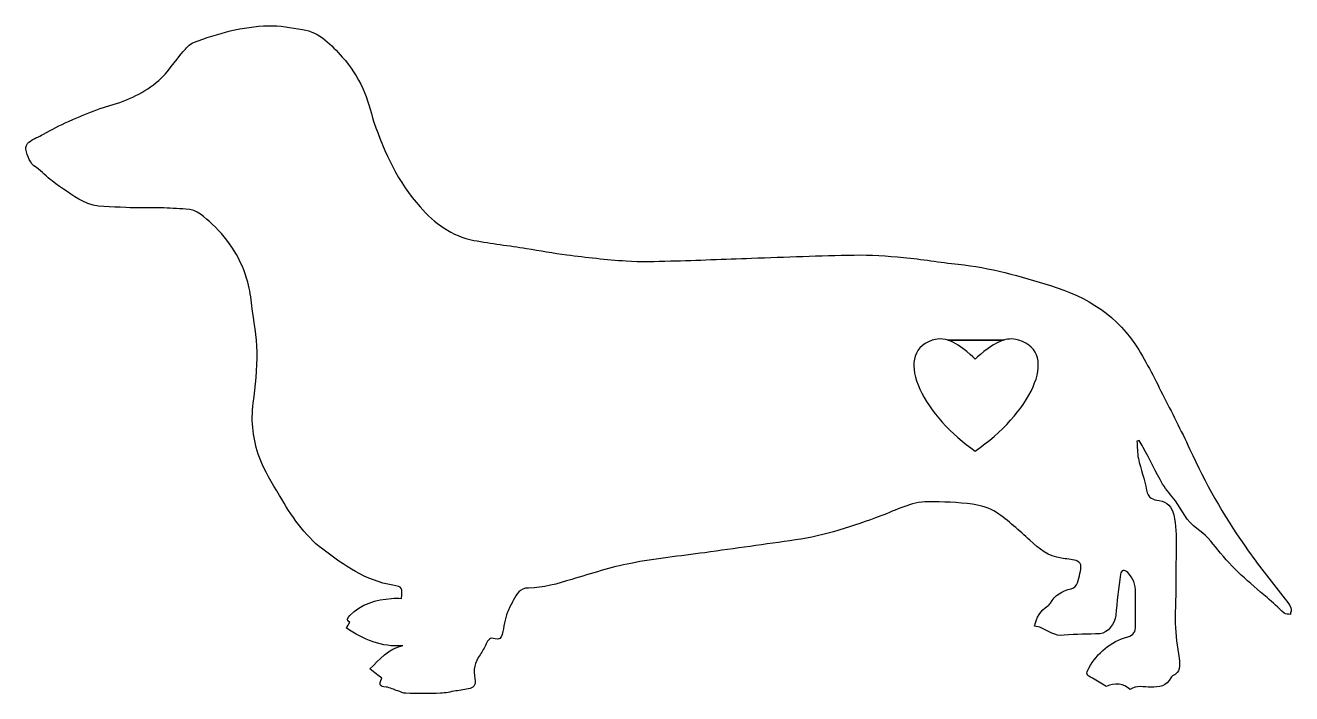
# Model space of a CAD drawing. Header units: centimetres. Extents: x -11 to 10.2, y -4.7 to 6.5.
import ezdxf

# ---------------------------------------------------------------- set-up
doc = ezdxf.new("R2010")
doc.units = ezdxf.units.CM
doc.header["$MEASUREMENT"] = 0
doc.layers.add('Layer 1', color=7, linetype='Continuous')

msp = doc.modelspace()

# ---------------------------------------------------------------- linework, layer by layer
at = {"layer": 'Layer 1'}
for points, knots in [([(10.15675, -3.22874), (10.1345, -3.17561), (10.09621, -3.12838), (10.06063, -3.08171), (10.06063, -3.08171), (9.85547, -2.81273), (9.64082, -2.55059), (9.445, -2.275), (9.445, -2.275), (9.08876, -1.77354), (8.7765, -1.24553), (8.51851, -0.68565), (8.51851, -0.68565), (8.3759, -0.37627), (8.22241, -0.07174), (8.06742, 0.23177), (8.06742, 0.23177), (7.92153, 0.51752), (7.78016, 0.80682), (7.614, 1.08074), (7.614, 1.08074), (7.27451, 1.64044), (6.75024, 1.96932), (6.14128, 2.15326), (6.14128, 2.15326), (5.63683, 2.30561), (5.12888, 2.45658), (4.59926, 2.50984), (4.59926, 2.50984), (4.29396, 2.54053), (3.99101, 2.59504), (3.68555, 2.62324), (3.68555, 2.62324), (3.41123, 2.64859), (3.13477, 2.66721), (2.85957, 2.66311), (2.85957, 2.66311), (2.28847, 2.65459), (1.7176, 2.62959), (1.14668, 2.61035), (1.14668, 2.61035), (0.69477, 2.59511), (0.243, 2.57545), (-0.20902, 2.56349), (-0.20902, 2.56349), (-0.45574, 2.55695), (-0.70366, 2.54957), (-0.94956, 2.56545), (-0.94956, 2.56545), (-1.28055, 2.58683), (-1.6107, 2.6254), (-1.94005, 2.66602), (-1.94005, 2.66602), (-2.16473, 2.6937), (-2.3872, 2.73891), (-2.61106, 2.77365), (-2.61106, 2.77365), (-2.90438, 2.81921), (-3.19965, 2.85395), (-3.49128, 2.90832), (-3.49128, 2.90832), (-3.86048, 2.97714), (-4.15266, 3.19605), (-4.39131, 3.46569), (-4.39131, 3.46569), (-4.75403, 3.87542), (-4.98691, 4.36549), (-5.16, 4.88293), (-5.16, 4.88293), (-5.22268, 5.07033), (-5.26104, 5.26888), (-5.3464, 5.44496), (-5.3464, 5.44496), (-5.43683, 5.63141), (-5.55132, 5.8139), (-5.68911, 5.96783), (-5.68911, 5.96783), (-5.87072, 6.17069), (-6.06045, 6.38304), (-6.35491, 6.42765), (-6.35491, 6.42765), (-6.54435, 6.45636), (-6.73623, 6.49718), (-6.92572, 6.49136), (-6.92572, 6.49136), (-7.35694, 6.47805), (-7.77053, 6.36179), (-8.17278, 6.21172), (-8.17278, 6.21172), (-8.24229, 6.18579), (-8.29959, 6.11531), (-8.35122, 6.05559), (-8.35122, 6.05559), (-8.48772, 5.89763), (-8.59943, 5.71282), (-8.75513, 5.57812), (-8.75513, 5.57812), (-8.98989, 5.37495), (-9.27083, 5.24535), (-9.57407, 5.15804), (-9.57407, 5.15804), (-9.80997, 5.09012), (-10.03717, 4.98934), (-10.26384, 4.89285), (-10.26384, 4.89285), (-10.4074, 4.83173), (-10.54308, 4.75207), (-10.68196, 4.68005), (-10.68196, 4.68005), (-10.76475, 4.63711), (-10.85124, 4.59911), (-10.92715, 4.54612), (-10.92715, 4.54612), (-10.95726, 4.52511), (-10.98433, 4.4646), (-10.97639, 4.43055), (-10.97639, 4.43055), (-10.94901, 4.31273), (-10.91755, 4.19721), (-10.80023, 4.12197), (-10.80023, 4.12197), (-10.70403, 4.06027), (-10.62931, 3.96597), (-10.53586, 3.89895), (-10.53586, 3.89895), (-10.36981, 3.77991), (-10.20431, 3.65641), (-10.02471, 3.56087), (-10.02471, 3.56087), (-9.80312, 3.44295), (-9.54894, 3.4735), (-9.30779, 3.45543), (-9.30779, 3.45543), (-9.1134, 3.44085), (-8.91703, 3.45493), (-8.72166, 3.45114), (-8.72166, 3.45114), (-8.58207, 3.44841), (-8.44268, 3.43548), (-8.30309, 3.43011), (-8.30309, 3.43011), (-8.11071, 3.42273), (-7.98969, 3.2938), (-7.86126, 3.17622), (-7.86126, 3.17622), (-7.57077, 2.91031), (-7.37363, 2.58572), (-7.26735, 2.20843), (-7.26735, 2.20843), (-7.23168, 2.08183), (-7.21811, 1.94845), (-7.20091, 1.81732), (-7.20091, 1.81732), (-7.16736, 1.56131), (-7.11656, 1.30495), (-7.11339, 1.04823), (-7.11339, 1.04823), (-7.10987, 0.76319), (-7.13958, 0.47604), (-7.17678, 0.19267), (-7.17678, 0.19267), (-7.21798, -0.12139), (-7.17969, -0.42646), (-7.07338, -0.71533), (-7.07338, -0.71533), (-6.99115, -0.93877), (-6.86232, -1.1471), (-6.73847, -1.35271), (-6.73847, -1.35271), (-6.539, -1.68386), (-6.33366, -2.00959), (-6.01465, -2.24925), (-6.01465, -2.24925), (-5.65828, -2.51693), (-5.30088, -2.77191), (-4.84675, -2.84874), (-4.84675, -2.84874), (-4.6839, -2.87634), (-4.6857, -2.88692), (-4.70202, -3.068), (-4.70202, -3.068), (-4.75613, -3.068), (-4.81206, -3.06393), (-4.86717, -3.06866), (-4.86717, -3.06866), (-5.12868, -3.09128), (-5.37147, -3.15931), (-5.56459, -3.35303), (-5.56459, -3.35303), (-5.61047, -3.39912), (-5.62812, -3.43241), (-5.56229, -3.46873), (-5.56229, -3.46873), (-5.58452, -3.50344), (-5.60441, -3.53456), (-5.62238, -3.56263), (-5.62238, -3.56263), (-5.33258, -3.75358), (-5.03307, -3.8918), (-4.6784, -3.85465), (-4.6784, -3.85465), (-4.92751, -3.90685), (-5.0671, -4.09442), (-5.23043, -4.2461), (-5.23043, -4.2461), (-5.15209, -4.30666), (-5.08869, -4.35566), (-5.02773, -4.40279), (-5.02773, -4.40279), (-5.08504, -4.51579), (-5.06721, -4.53648), (-4.95674, -4.54913), (-4.95674, -4.54913), (-4.89049, -4.55672), (-4.82746, -4.59141), (-4.76267, -4.61289), (-4.76267, -4.61289), (-4.71788, -4.62773), (-4.67271, -4.65176), (-4.62728, -4.65279), (-4.62728, -4.65279), (-4.43535, -4.65729), (-4.2431, -4.6588), (-4.05126, -4.65284), (-4.05126, -4.65284), (-3.96548, -4.65019), (-3.88029, -4.62757), (-3.79488, -4.61368), (-3.79488, -4.61368), (-3.71503, -4.60072), (-3.63264, -4.59569), (-3.55623, -4.57166), (-3.55623, -4.57166), (-3.485, -4.54928), (-3.4545, -4.4899), (-3.47352, -4.41167), (-3.47352, -4.41167), (-3.50919, -4.26459), (-3.47611, -4.13343), (-3.38766, -4.01122), (-3.38766, -4.01122), (-3.34742, -3.9556), (-3.31699, -3.892), (-3.28831, -3.82921), (-3.28831, -3.82921), (-3.25733, -3.76137), (-3.2215, -3.71578), (-3.13625, -3.74266), (-3.13625, -3.74266), (-3.07487, -3.76208), (-3.03206, -3.73295), (-3.01729, -3.67196), (-3.01729, -3.67196), (-3.00179, -3.60782), (-2.99459, -3.54173), (-2.98001, -3.47731), (-2.98001, -3.47731), (-2.96654, -3.41767), (-2.9531, -3.35716), (-2.93051, -3.30067), (-2.93051, -3.30067), (-2.90342, -3.23291), (-2.86823, -3.16822), (-2.83373, -3.10374), (-2.83373, -3.10374), (-2.77825, -3.00008), (-2.72935, -2.89594), (-2.58007, -2.89586), (-2.58007, -2.89586), (-2.33036, -2.89575), (-2.09358, -2.82294), (-1.85601, -2.75142), (-1.85601, -2.75142), (-1.52973, -2.65313), (-1.20331, -2.54833), (-0.86972, -2.48342), (-0.86972, -2.48342), (-0.46224, -2.4041), (-0.04726, -2.36333), (0.36451, -2.3057), (0.36451, -2.3057), (0.86986, -2.235), (1.37551, -2.16624), (1.88047, -2.09282), (1.88047, -2.09282), (2.37286, -2.02125), (2.84064, -1.86216), (3.30599, -1.69166), (3.30599, -1.69166), (3.56311, -1.59744), (3.81082, -1.45729), (4.09276, -1.45584), (4.09276, -1.45584), (4.34144, -1.4546), (4.59192, -1.46595), (4.83838, -1.49714), (4.83838, -1.49714), (4.97673, -1.51466), (5.12619, -1.55789), (5.23946, -1.6352), (5.23946, -1.6352), (5.43798, -1.77067), (5.61654, -1.9368), (5.79591, -2.09854), (5.79591, -2.09854), (5.9508, -2.23819), (6.1065, -2.36955), (6.32285, -2.39829), (6.32285, -2.39829), (6.40545, -2.40924), (6.48933, -2.41544), (6.56981, -2.4352), (6.56981, -2.4352), (6.60016, -2.44263), (6.63905, -2.47907), (6.6449, -2.50812), (6.6449, -2.50812), (6.65405, -2.55381), (6.64466, -2.60615), (6.63215, -2.65266), (6.63215, -2.65266), (6.60559, -2.75095), (6.6023, -2.88449), (6.4857, -2.90825), (6.4857, -2.90825), (6.32817, -2.9404), (6.21866, -3.01599), (6.13878, -3.14817), (6.13878, -3.14817), (6.12814, -3.16579), (6.11468, -3.18492), (6.09758, -3.19503), (6.09758, -3.19503), (5.96976, -3.27078), (5.90671, -3.38841), (5.87337, -3.53068), (5.87337, -3.53068), (5.91322, -3.53989), (5.95309, -3.54227), (5.98653, -3.55812), (5.98653, -3.55812), (6.10813, -3.6158), (6.21333, -3.70137), (6.36713, -3.68406), (6.36713, -3.68406), (6.56546, -3.66173), (6.76734, -3.67326), (6.96668, -3.6575), (6.96668, -3.6575), (7.10252, -3.64676), (7.22007, -3.48465), (7.23044, -3.35257), (7.23044, -3.35257), (7.24848, -3.12296), (7.27809, -2.8941), (7.30884, -2.66574), (7.30884, -2.66574), (7.31866, -2.59282), (7.37345, -2.58192), (7.42975, -2.63571), (7.42975, -2.63571), (7.52447, -2.7262), (7.55948, -2.84185), (7.56064, -2.96882), (7.56064, -2.96882), (7.56239, -3.15485), (7.55858, -3.34098), (7.5622, -3.52693), (7.5622, -3.52693), (7.56411, -3.62522), (7.52757, -3.67994), (7.42962, -3.70944), (7.42962, -3.70944), (7.14406, -3.79543), (6.92699, -3.9718), (6.78057, -4.23236), (6.78057, -4.23236), (6.72564, -4.33007), (6.73771, -4.35018), (6.84306, -4.40294), (6.84306, -4.40294), (6.91767, -4.4403), (6.98691, -4.48845), (7.06907, -4.53817), (7.06907, -4.53817), (7.21504, -4.47224), (7.3654, -4.48726), (7.46981, -4.58913), (7.46981, -4.58913), (7.5775, -4.50975), (7.70079, -4.55383), (7.81647, -4.55177), (7.81647, -4.55177), (7.95643, -4.54928), (8.08365, -4.54034), (8.15104, -4.39281), (8.15104, -4.39281), (8.15652, -4.38082), (8.16808, -4.36847), (8.17988, -4.36294), (8.17988, -4.36294), (8.31413, -4.3001), (8.30749, -4.19324), (8.28754, -4.0688), (8.28754, -4.0688), (8.25656, -3.87557), (8.22928, -3.6801), (8.22356, -3.48486), (8.22356, -3.48486), (8.2162, -3.23422), (8.24224, -2.98257), (8.23486, -2.73188), (8.23486, -2.73188), (8.22441, -2.37877), (8.27658, -2.02385), (8.19951, -1.67204), (8.19951, -1.67204), (8.17176, -1.54525), (8.08772, -1.45648), (7.95601, -1.43632), (7.95601, -1.43632), (7.85504, -1.42087), (7.76646, -1.39526), (7.74373, -1.26008), (7.74373, -1.26008), (7.71386, -1.08268), (7.6471, -0.91181), (7.60834, -0.73546), (7.60834, -0.73546), (7.58741, -0.64029), (7.59175, -0.53962), (7.58469, -0.44143), (7.58469, -0.44143), (7.59787, -0.4386), (7.61102, -0.43571), (7.62422, -0.43288), (7.62422, -0.43288), (7.64626, -0.47103), (7.66962, -0.5085), (7.69013, -0.54747), (7.69013, -0.54747), (7.79771, -0.75197), (7.89878, -0.96014), (8.01414, -1.16009), (8.01414, -1.16009), (8.07269, -1.26153), (8.16024, -1.34572), (8.22816, -1.44229), (8.22816, -1.44229), (8.33987, -1.60125), (8.41199, -1.78305), (8.58731, -1.90179), (8.58731, -1.90179), (8.72278, -1.99357), (8.83496, -2.12793), (8.93704, -2.2593), (8.93704, -2.2593), (9.17397, -2.5641), (9.46623, -2.80868), (9.75881, -3.05461), (9.75881, -3.05461), (9.85681, -3.13697), (9.94529, -3.23066), (10.04326, -3.31311), (10.04326, -3.31311), (10.06763, -3.33356), (10.11208, -3.3302), (10.14727, -3.33782), (10.14727, -3.33782), (10.1514, -3.30099), (10.16923, -3.2585), (10.15675, -3.22874)], [0, 0, 0, 0, 0.00840336, 0.00840336, 0.00840336, 0.00840336, 0.01680672, 0.01680672, 0.01680672, 0.01680672, 0.02521008, 0.02521008, 0.02521008, 0.02521008, 0.03361345, 0.03361345, 0.03361345, 0.03361345, 0.04201681, 0.04201681, 0.04201681, 0.04201681, 0.05042017, 0.05042017, 0.05042017, 0.05042017, 0.05882353, 0.05882353, 0.05882353, 0.05882353, 0.06722689, 0.06722689, 0.06722689, 0.06722689, 0.07563025, 0.07563025, 0.07563025, 0.07563025, 0.08403361, 0.08403361, 0.08403361, 0.08403361, 0.09243697, 0.09243697, 0.09243697, 0.09243697, 0.10084034, 0.10084034, 0.10084034, 0.10084034, 0.1092437, 0.1092437, 0.1092437, 0.1092437, 0.11764706, 0.11764706, 0.11764706, 0.11764706, 0.12605042, 0.12605042, 0.12605042, 0.12605042, 0.13445378, 0.13445378, 0.13445378, 0.13445378, 0.14285714, 0.14285714, 0.14285714, 0.14285714, 0.1512605, 0.1512605, 0.1512605, 0.1512605, 0.15966387, 0.15966387, 0.15966387, 0.15966387, 0.16806723, 0.16806723, 0.16806723, 0.16806723, 0.17647059, 0.17647059, 0.17647059, 0.17647059, 0.18487395, 0.18487395, 0.18487395, 0.18487395, 0.19327731, 0.19327731, 0.19327731, 0.19327731, 0.20168067, 0.20168067, 0.20168067, 0.20168067, 0.21008403, 0.21008403, 0.21008403, 0.21008403, 0.21848739, 0.21848739, 0.21848739, 0.21848739, 0.22689076, 0.22689076, 0.22689076, 0.22689076, 0.23529412, 0.23529412, 0.23529412, 0.23529412, 0.24369748, 0.24369748, 0.24369748, 0.24369748, 0.25210084, 0.25210084, 0.25210084, 0.25210084, 0.2605042, 0.2605042, 0.2605042, 0.2605042, 0.26890756, 0.26890756, 0.26890756, 0.26890756, 0.27731092, 0.27731092, 0.27731092, 0.27731092, 0.28571429, 0.28571429, 0.28571429, 0.28571429, 0.29411765, 0.29411765, 0.29411765, 0.29411765, 0.30252101, 0.30252101, 0.30252101, 0.30252101, 0.31092437, 0.31092437, 0.31092437, 0.31092437, 0.31932773, 0.31932773, 0.31932773, 0.31932773, 0.32773109, 0.32773109, 0.32773109, 0.32773109, 0.33613445, 0.33613445, 0.33613445, 0.33613445, 0.34453782, 0.34453782, 0.34453782, 0.34453782, 0.35294118, 0.35294118, 0.35294118, 0.35294118, 0.36134454, 0.36134454, 0.36134454, 0.36134454, 0.3697479, 0.3697479, 0.3697479, 0.3697479, 0.37815126, 0.37815126, 0.37815126, 0.37815126, 0.38655462, 0.38655462, 0.38655462, 0.38655462, 0.39495798, 0.39495798, 0.39495798, 0.39495798, 0.40336134, 0.40336134, 0.40336134, 0.40336134, 0.41176471, 0.41176471, 0.41176471, 0.41176471, 0.42016807, 0.42016807, 0.42016807, 0.42016807, 0.42857143, 0.42857143, 0.42857143, 0.42857143, 0.43697479, 0.43697479, 0.43697479, 0.43697479, 0.44537815, 0.44537815, 0.44537815, 0.44537815, 0.45378151, 0.45378151, 0.45378151, 0.45378151, 0.46218487, 0.46218487, 0.46218487, 0.46218487, 0.47058824, 0.47058824, 0.47058824, 0.47058824, 0.4789916, 0.4789916, 0.4789916, 0.4789916, 0.48739496, 0.48739496, 0.48739496, 0.48739496, 0.49579832, 0.49579832, 0.49579832, 0.49579832, 0.50420168, 0.50420168, 0.50420168, 0.50420168, 0.51260504, 0.51260504, 0.51260504, 0.51260504, 0.5210084, 0.5210084, 0.5210084, 0.5210084, 0.52941176, 0.52941176, 0.52941176, 0.52941176, 0.53781513, 0.53781513, 0.53781513, 0.53781513, 0.54621849, 0.54621849, 0.54621849, 0.54621849, 0.55462185, 0.55462185, 0.55462185, 0.55462185, 0.56302521, 0.56302521, 0.56302521, 0.56302521, 0.57142857, 0.57142857, 0.57142857, 0.57142857, 0.57983193, 0.57983193, 0.57983193, 0.57983193, 0.58823529, 0.58823529, 0.58823529, 0.58823529, 0.59663866, 0.59663866, 0.59663866, 0.59663866, 0.60504202, 0.60504202, 0.60504202, 0.60504202, 0.61344538, 0.61344538, 0.61344538, 0.61344538, 0.62184874, 0.62184874, 0.62184874, 0.62184874, 0.6302521, 0.6302521, 0.6302521, 0.6302521, 0.63865546, 0.63865546, 0.63865546, 0.63865546, 0.64705882, 0.64705882, 0.64705882, 0.64705882, 0.65546218, 0.65546218, 0.65546218, 0.65546218, 0.66386555, 0.66386555, 0.66386555, 0.66386555, 0.67226891, 0.67226891, 0.67226891, 0.67226891, 0.68067227, 0.68067227, 0.68067227, 0.68067227, 0.68907563, 0.68907563, 0.68907563, 0.68907563, 0.69747899, 0.69747899, 0.69747899, 0.69747899, 0.70588235, 0.70588235, 0.70588235, 0.70588235, 0.71428571, 0.71428571, 0.71428571, 0.71428571, 0.72268908, 0.72268908, 0.72268908, 0.72268908, 0.73109244, 0.73109244, 0.73109244, 0.73109244, 0.7394958, 0.7394958, 0.7394958, 0.7394958, 0.74789916, 0.74789916, 0.74789916, 0.74789916, 0.75630252, 0.75630252, 0.75630252, 0.75630252, 0.76470588, 0.76470588, 0.76470588, 0.76470588, 0.77310924, 0.77310924, 0.77310924, 0.77310924, 0.78151261, 0.78151261, 0.78151261, 0.78151261, 0.78991597, 0.78991597, 0.78991597, 0.78991597, 0.79831933, 0.79831933, 0.79831933, 0.79831933, 0.80672269, 0.80672269, 0.80672269, 0.80672269, 0.81512605, 0.81512605, 0.81512605, 0.81512605, 0.82352941, 0.82352941, 0.82352941, 0.82352941, 0.83193277, 0.83193277, 0.83193277, 0.83193277, 0.84033613, 0.84033613, 0.84033613, 0.84033613, 0.8487395, 0.8487395, 0.8487395, 0.8487395, 0.85714286, 0.85714286, 0.85714286, 0.85714286, 0.86554622, 0.86554622, 0.86554622, 0.86554622, 0.87394958, 0.87394958, 0.87394958, 0.87394958, 0.88235294, 0.88235294, 0.88235294, 0.88235294, 0.8907563, 0.8907563, 0.8907563, 0.8907563, 0.89915966, 0.89915966, 0.89915966, 0.89915966, 0.90756303, 0.90756303, 0.90756303, 0.90756303, 0.91596639, 0.91596639, 0.91596639, 0.91596639, 0.92436975, 0.92436975, 0.92436975, 0.92436975, 0.93277311, 0.93277311, 0.93277311, 0.93277311, 0.94117647, 0.94117647, 0.94117647, 0.94117647, 0.94957983, 0.94957983, 0.94957983, 0.94957983, 0.95798319, 0.95798319, 0.95798319, 0.95798319, 0.96638655, 0.96638655, 0.96638655, 0.96638655, 0.97478992, 0.97478992, 0.97478992, 0.97478992, 0.98319328, 0.98319328, 0.98319328, 0.98319328, 1, 1, 1, 1]), ([(4.88236, -0.60833), (4.08004, -0.07358), (3.46017, 0.99806), (4.16428, 1.24195), (4.16428, 1.24195), (4.16428, 1.24195), (4.32062, 1.28698), (4.42693, 1.24232), (4.42693, 1.24232), (4.42693, 1.24232), (4.43521, 1.24232), (4.43521, 1.24232), (4.43521, 1.24232), (4.43275, 1.24322), (4.43032, 1.24436), (4.42791, 1.24523), (4.42791, 1.24523), (4.42791, 1.24523), (4.88572, 1.24295), (4.88572, 1.24295), (4.88572, 1.24295), (4.88572, 1.24295), (5.36057, 1.24359), (5.36057, 1.24359), (5.36057, 1.24359), (5.38695, 1.25118), (5.50667, 1.28161), (5.60563, 1.24393), (5.60563, 1.24393), (5.60563, 1.24393), (5.61121, 1.24393), (5.61121, 1.24393), (5.61121, 1.24393), (6.31851, 1.01825), (5.77993, -0.0009), (4.88236, -0.60833)], [0, 0, 0, 0, 0.1, 0.1, 0.1, 0.1, 0.2, 0.2, 0.2, 0.2, 0.3, 0.3, 0.3, 0.3, 0.4, 0.4, 0.4, 0.4, 0.5, 0.5, 0.5, 0.5, 0.6, 0.6, 0.6, 0.6, 0.7, 0.7, 0.7, 0.7, 0.8, 0.8, 0.8, 0.8, 1, 1, 1, 1]), ([(4.88273, 0.92329), (4.88273, 0.92329), (5.11773, 1.15927), (5.3476, 1.24063), (5.3476, 1.24063), (5.3476, 1.24063), (4.88572, 1.24293), (4.88572, 1.24293), (4.88572, 1.24293), (4.88572, 1.24293), (4.43524, 1.24232), (4.43524, 1.24232), (4.43524, 1.24232), (4.6572, 1.15999), (4.88273, 0.92329), (4.88273, 0.92329)], [0, 0, 0, 0, 0.2, 0.2, 0.2, 0.2, 0.4, 0.4, 0.4, 0.4, 0.6, 0.6, 0.6, 0.6, 1, 1, 1, 1])]:
    msp.add_open_spline(points, degree=3, knots=knots, dxfattribs=at)

doc.saveas('drawing.dxf')
